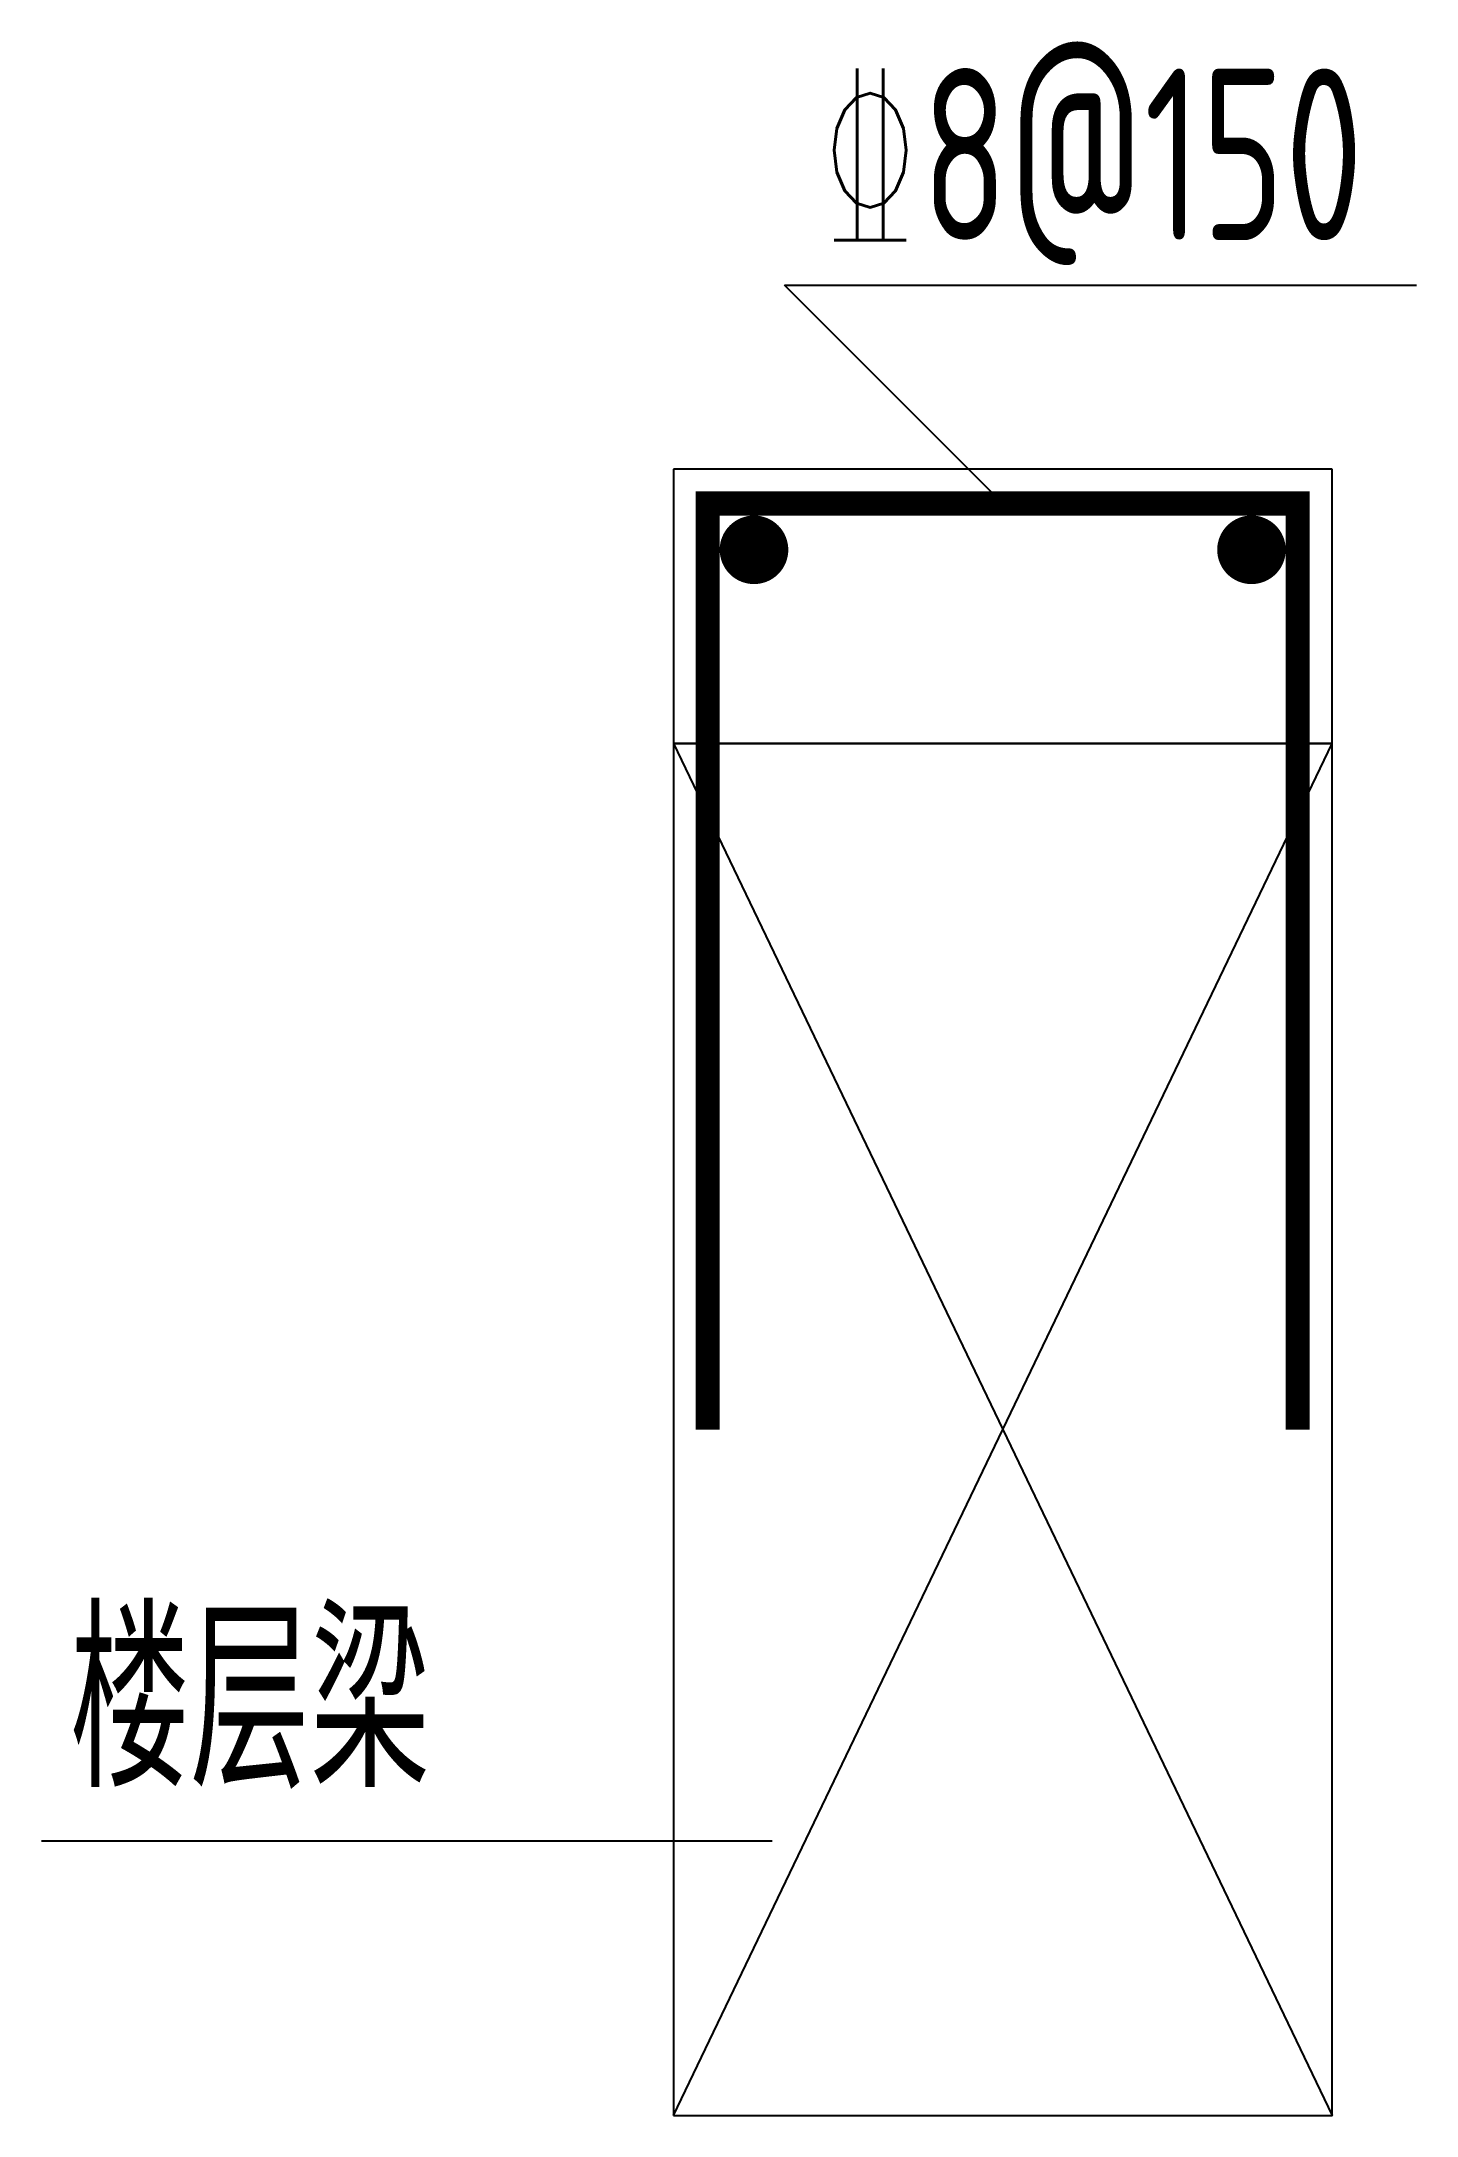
# Model space of a CAD drawing. Extents: x -921 to 1083, y -2000 to 1024.
import ezdxf

# ---------------------------------------------------------------- set-up
doc = ezdxf.new("R2010")
doc.units = 0
doc.header["$MEASUREMENT"] = 0
for name, color, linetype in [('S-OTHER-THIN', 3, 'Continuous'), ('S-REIN', 6, 'Continuous'), ('S-REIN-POINT', 30, 'Continuous'), ('S-TEXT', 7, 'Continuous')]:
    doc.layers.add(name, color=color, linetype=linetype)
doc.styles.add('TSSD_Label', font='tssdeng.shx', dxfattribs={"width": 0.7, "bigfont": 'hztxt.shx'})

msp = doc.modelspace()

# ---------------------------------------------------------------- linework, layer by layer
at = {"layer": 'S-OTHER-THIN'}
for p, q in [((480, 350), (161.8, 668.2)), ((161.8, 668.2), (1083, 668.2))]:
    msp.add_line(p, q, dxfattribs=at)
at = {"layer": 'S-OTHER-THIN', "color": 7}
for p, q in [((960, 400), (0, 400)), ((0, 400), (0, 0)), ((960, 0), (960, 400)), ((0, 0), (960, 0)), ((0, -2000), (960, 0)), ((0, 0), (960, -2000)), ((-306, -1600), (-920.8, -1600)), ((144, -1600), (-306, -1600))]:
    msp.add_line(p, q, dxfattribs=at)
msp.add_lwpolyline([(0, -2000), (960, -2000), (960, 0), (0, 0)], close=True, dxfattribs=at)
at = {"layer": 'S-REIN', "const_width": 35}
msp.add_lwpolyline([(50, -1000), (50, 350), (910, 350), (910, -1000)], dxfattribs=at)
at = {"layer": 'S-REIN-POINT', "const_width": 50}
for points in [[(142.5, 282.5, 1), (92.5, 282.5, 1)], [(867.5, 282.5, 1), (817.5, 282.5, 1)]]:
    msp.add_lwpolyline(points, format="xyb", close=True, dxfattribs=at)

# ---------------------------------------------------------------- texts
at = {"layer": 'S-TEXT', "style": 'TSSD_Label', "width": 0.7}
for s, p in [('%%1328@150', (211.8, 734)), ('楼层梁', (-879.5, -1521.2))]:
    msp.add_text(s, height=250, dxfattribs=at).set_placement(p)

doc.saveas('drawing.dxf')
